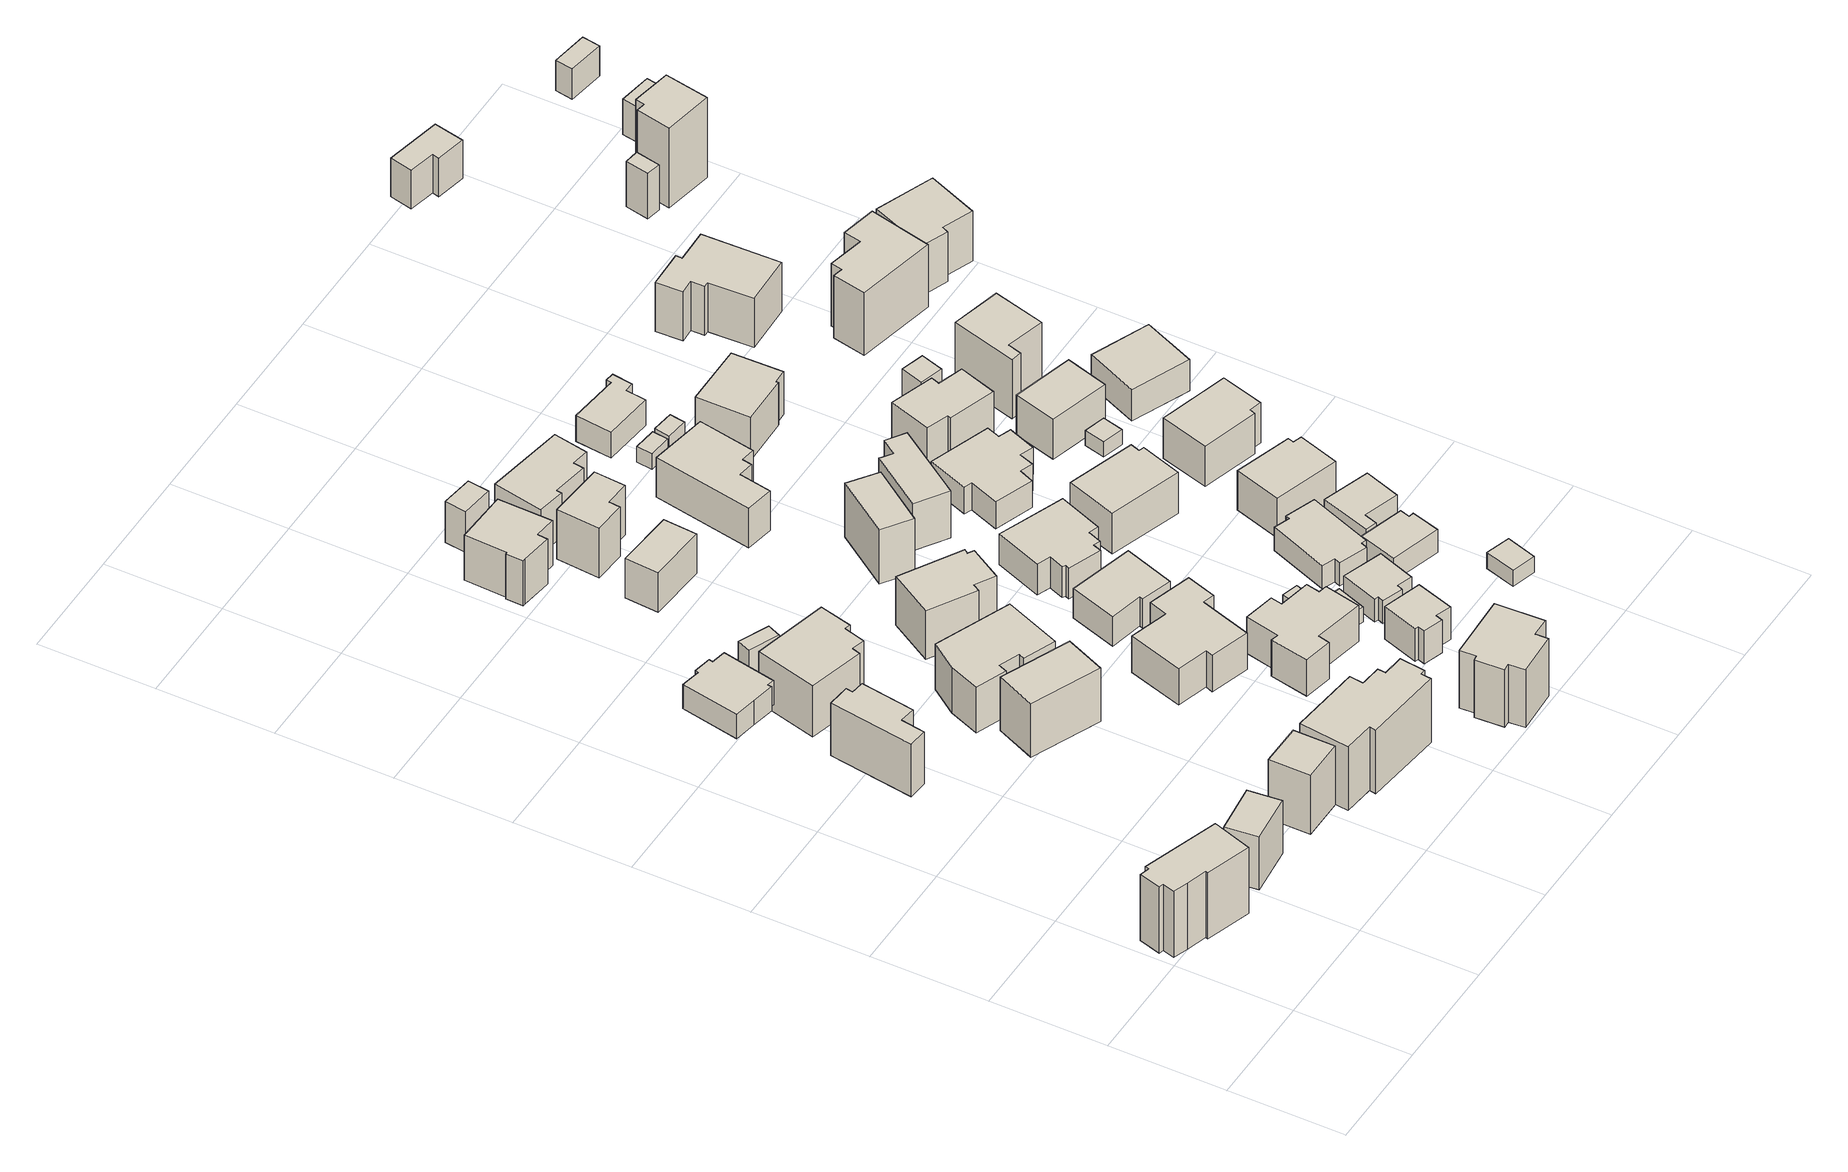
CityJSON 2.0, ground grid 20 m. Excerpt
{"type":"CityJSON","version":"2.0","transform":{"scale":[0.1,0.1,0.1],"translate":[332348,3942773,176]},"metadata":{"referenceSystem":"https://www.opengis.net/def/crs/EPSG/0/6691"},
"CityObjects":{
"building1":{"type":"Building","attributes":{"usage":"411","measuredHeight":15,"storeysAboveGround":3,"BuildingIDAttribute.prefecture":"14","BuildingIDAttribute.city":"14151","BuildingDetailAttribute.totalFloorArea":248.55,"BuildingDetailAttribute.buildingFootprintArea":82.85,"BuildingDetailAttribute.buildingStructureType":"610","BuildingDetailAttribute.buildingStructureOrgType":"2","BuildingDetailAttribute.orgUsage":"10","BuildingDetailAttribute.surveyYear":2015,"BuildingLandSlideRiskAttribute.description":"1","BuildingLandSlideRiskAttribute.areaType":"1"},"geometry":[{"type":"Solid","lod":"1","boundaries":[[[[0,1,2,3,4,5,6,7,8,9,10]],[[9,11,12,10]],[[8,13,11,9]],[[7,14,13,8]],[[6,15,14,7]],[[5,16,15,6]],[[4,17,16,5]],[[3,18,17,4]],[[2,19,18,3]],[[1,20,19,2]],[[0,21,20,1]],[[10,12,21,0]],[[11,13,14,15,16,17,18,19,20,21,12]]]]}]},
"building2":{"type":"Building","attributes":{"usage":"411","measuredHeight":13.1,"storeysAboveGround":2,"BuildingIDAttribute.prefecture":"14","BuildingIDAttribute.city":"14151","BuildingDetailAttribute.totalFloorArea":95.66,"BuildingDetailAttribute.buildingFootprintArea":47.83,"BuildingDetailAttribute.buildingStructureType":"601","BuildingDetailAttribute.buildingStructureOrgType":"1","BuildingDetailAttribute.orgUsage":"10","BuildingDetailAttribute.surveyYear":2015},"geometry":[{"type":"Solid","lod":"1","boundaries":[[[[22,23,24,25]],[[24,26,27,25]],[[23,28,26,24]],[[22,29,28,23]],[[25,27,29,22]],[[26,28,29,27]]]]}]},
"building3":{"type":"Building","attributes":{"usage":"411","measuredHeight":11.9,"storeysAboveGround":2,"BuildingIDAttribute.prefecture":"14","BuildingIDAttribute.city":"14151","BuildingDetailAttribute.totalFloorArea":125.46,"BuildingDetailAttribute.buildingFootprintArea":62.73,"BuildingDetailAttribute.buildingStructureType":"601","BuildingDetailAttribute.buildingStructureOrgType":"1","BuildingDetailAttribute.orgUsage":"10","BuildingDetailAttribute.surveyYear":2015},"geometry":[{"type":"Solid","lod":"1","boundaries":[[[[30,31,32,33,34,35,36,37]],[[36,38,39,37]],[[35,40,38,36]],[[34,41,40,35]],[[33,42,41,34]],[[32,43,42,33]],[[31,44,43,32]],[[30,45,44,31]],[[37,39,45,30]],[[38,40,41,42,43,44,45,39]]]]}]},
"building4":{"type":"Building","attributes":{"usage":"411","measuredHeight":5.4,"storeysAboveGround":1,"BuildingIDAttribute.prefecture":"14","BuildingIDAttribute.city":"14151","BuildingDetailAttribute.totalFloorArea":85.52,"BuildingDetailAttribute.buildingFootprintArea":85.52,"BuildingDetailAttribute.buildingStructureType":"601","BuildingDetailAttribute.buildingStructureOrgType":"1","BuildingDetailAttribute.orgUsage":"10","BuildingDetailAttribute.surveyYear":2015},"geometry":[{"type":"Solid","lod":"1","boundaries":[[[[46,47,48,49,50,51,52,53,54,55,56,57]],[[56,58,59,57]],[[55,60,58,56]],[[54,61,60,55]],[[53,62,61,54]],[[52,63,62,53]],[[51,64,63,52]],[[50,65,64,51]],[[49,66,65,50]],[[48,67,66,49]],[[47,68,67,48]],[[46,69,68,47]],[[57,59,69,46]],[[58,60,61,62,63,64,65,66,67,68,69,59]]]]}]},
"building5":{"type":"Building","attributes":{"usage":"411","measuredHeight":14.5,"storeysAboveGround":2,"BuildingIDAttribute.prefecture":"14","BuildingIDAttribute.city":"14151","BuildingDetailAttribute.totalFloorArea":85.81,"BuildingDetailAttribute.buildingFootprintArea":42.91,"BuildingDetailAttribute.buildingStructureType":"601","BuildingDetailAttribute.buildingStructureOrgType":"1","BuildingDetailAttribute.orgUsage":"10","BuildingDetailAttribute.surveyYear":2015},"geometry":[{"type":"Solid","lod":"1","boundaries":[[[[70,71,72,73]],[[72,74,75,73]],[[71,76,74,72]],[[70,77,76,71]],[[73,75,77,70]],[[74,76,77,75]]]]}]},
"building6":{"type":"Building","attributes":{"usage":"411","measuredHeight":10.7,"storeysAboveGround":2,"BuildingIDAttribute.prefecture":"14","BuildingIDAttribute.city":"14151","BuildingDetailAttribute.totalFloorArea":226.61,"BuildingDetailAttribute.buildingFootprintArea":113.3,"BuildingDetailAttribute.buildingStructureType":"601","BuildingDetailAttribute.buildingStructureOrgType":"1","BuildingDetailAttribute.orgUsage":"10","BuildingDetailAttribute.surveyYear":2015},"geometry":[{"type":"Solid","lod":"1","boundaries":[[[[78,79,80,81,82,83,84,85]],[[84,86,87,85]],[[83,88,86,84]],[[82,89,88,83]],[[81,90,89,82]],[[80,91,90,81]],[[79,92,91,80]],[[78,93,92,79]],[[85,87,93,78]],[[86,88,89,90,91,92,93,87]]]]}]},
"building7":{"type":"Building","attributes":{"measuredHeight":6.3,"BuildingIDAttribute.prefecture":"14","BuildingIDAttribute.city":"14151","BuildingDetailAttribute.surveyYear":2015},"geometry":[{"type":"Solid","lod":"1","boundaries":[[[[94,95,96,97]],[[96,98,99,97]],[[95,100,98,96]],[[94,101,100,95]],[[97,99,101,94]],[[98,100,101,99]]]]}]},
"building8":{"type":"Building","attributes":{"usage":"411","measuredHeight":11.5,"storeysAboveGround":1,"BuildingIDAttribute.prefecture":"14","BuildingIDAttribute.city":"14151","BuildingDetailAttribute.totalFloorArea":110.11,"BuildingDetailAttribute.buildingFootprintArea":110.11,"BuildingDetailAttribute.buildingStructureType":"601","BuildingDetailAttribute.buildingStructureOrgType":"1","BuildingDetailAttribute.orgUsage":"10","BuildingDetailAttribute.surveyYear":2015},"geometry":[{"type":"Solid","lod":"1","boundaries":[[[[102,103,104,105]],[[104,106,107,105]],[[103,108,106,104]],[[102,109,108,103]],[[105,107,109,102]],[[106,108,109,107]]]]}]},
"building9":{"type":"Building","attributes":{"usage":"411","measuredHeight":10.3,"storeysAboveGround":2,"BuildingIDAttribute.prefecture":"14","BuildingIDAttribute.city":"14151","BuildingDetailAttribute.totalFloorArea":156.2,"BuildingDetailAttribute.buildingFootprintArea":78.1,"BuildingDetailAttribute.buildingStructureType":"601","BuildingDetailAttribute.buildingStructureOrgType":"1","BuildingDetailAttribute.orgUsage":"10","BuildingDetailAttribute.surveyYear":2015},"geometry":[{"type":"Solid","lod":"1","boundaries":[[[[110,111,112,113,114,115,116,117,118]],[[117,119,120,118]],[[116,121,119,117]],[[115,122,121,116]],[[114,123,122,115]],[[113,124,123,114]],[[112,125,124,113]],[[111,126,125,112]],[[110,127,126,111]],[[118,120,127,110]],[[119,121,122,123,124,125,126,127,120]]]]}]},
"building10":{"type":"Building","attributes":{"usage":"411","measuredHeight":11.8,"storeysAboveGround":2,"BuildingIDAttribute.prefecture":"14","BuildingIDAttribute.city":"14151","BuildingDetailAttribute.totalFloorArea":220.46,"BuildingDetailAttribute.buildingFootprintArea":110.23,"BuildingDetailAttribute.buildingStructureType":"601","BuildingDetailAttribute.buildingStructureOrgType":"1","BuildingDetailAttribute.orgUsage":"10","BuildingDetailAttribute.surveyYear":2015},"geometry":[{"type":"Solid","lod":"1","boundaries":[[[[128,129,130,131,132,133,134,135,136]],[[135,137,138,136]],[[134,139,137,135]],[[133,140,139,134]],[[132,141,140,133]],[[131,142,141,132]],[[130,143,142,131]],[[129,144,143,130]],[[128,145,144,129]],[[136,138,145,128]],[[137,139,140,141,142,143,144,145,138]]]]}]},
"building11":{"type":"Building","attributes":{"usage":"431","measuredHeight":8.8,"storeysAboveGround":2,"BuildingIDAttribute.prefecture":"14","BuildingIDAttribute.city":"14151","BuildingDetailAttribute.totalFloorArea":35.27,"BuildingDetailAttribute.buildingFootprintArea":17.64,"BuildingDetailAttribute.buildingStructureType":"601","BuildingDetailAttribute.buildingStructureOrgType":"1","BuildingDetailAttribute.orgUsage":"141","BuildingDetailAttribute.surveyYear":2015},"geometry":[{"type":"Solid","lod":"1","boundaries":[[[[146,147,148,149]],[[148,150,151,149]],[[147,152,150,148]],[[146,153,152,147]],[[149,151,153,146]],[[150,152,153,151]]]]}]},
"building12":{"type":"Building","attributes":{"usage":"412","measuredHeight":13.5,"storeysAboveGround":2,"BuildingIDAttribute.prefecture":"14","BuildingIDAttribute.city":"14151","BuildingDetailAttribute.totalFloorArea":303.24,"BuildingDetailAttribute.buildingFootprintArea":151.62,"BuildingDetailAttribute.buildingStructureType":"601","BuildingDetailAttribute.buildingStructureOrgType":"1","BuildingDetailAttribute.orgUsage":"20","BuildingDetailAttribute.surveyYear":2015},"geometry":[{"type":"Solid","lod":"1","boundaries":[[[[154,155,156,157,158,159,160,161,162,163,164,165]],[[164,166,167,165]],[[163,168,166,164]],[[162,169,168,163]],[[161,170,169,162]],[[160,171,170,161]],[[159,172,171,160]],[[158,173,172,159]],[[157,174,173,158]],[[156,175,174,157]],[[155,176,175,156]],[[154,177,176,155]],[[165,167,177,154]],[[166,168,169,170,171,172,173,174,175,176,177,167]]]]}]},
"building13":{"type":"Building","attributes":{"usage":"411","measuredHeight":8.6,"storeysAboveGround":2,"BuildingIDAttribute.prefecture":"14","BuildingIDAttribute.city":"14151","BuildingDetailAttribute.totalFloorArea":97.91,"BuildingDetailAttribute.buildingFootprintArea":48.95,"BuildingDetailAttribute.buildingStructureType":"601","BuildingDetailAttribute.buildingStructureOrgType":"1","BuildingDetailAttribute.orgUsage":"10","BuildingDetailAttribute.surveyYear":2015},"geometry":[{"type":"Solid","lod":"1","boundaries":[[[[178,179,180,181]],[[180,182,183,181]],[[179,184,182,180]],[[178,185,184,179]],[[181,183,185,178]],[[182,184,185,183]]]]}]},
"building14":{"type":"Building","attributes":{"usage":"411","measuredHeight":10.7,"storeysAboveGround":3,"BuildingIDAttribute.prefecture":"14","BuildingIDAttribute.city":"14151","BuildingDetailAttribute.totalFloorArea":160.32,"BuildingDetailAttribute.buildingFootprintArea":53.44,"BuildingDetailAttribute.buildingStructureType":"601","BuildingDetailAttribute.buildingStructureOrgType":"1","BuildingDetailAttribute.orgUsage":"10","BuildingDetailAttribute.surveyYear":2015},"geometry":[{"type":"Solid","lod":"1","boundaries":[[[[186,187,188,189,190,191]],[[190,192,193,191]],[[189,194,192,190]],[[188,195,194,189]],[[187,196,195,188]],[[186,197,196,187]],[[191,193,197,186]],[[192,194,195,196,197,193]]]]}]},
"building15":{"type":"Building","attributes":{"usage":"411","measuredHeight":9.4,"storeysAboveGround":2,"BuildingIDAttribute.prefecture":"14","BuildingIDAttribute.city":"14151","BuildingDetailAttribute.totalFloorArea":279.88,"BuildingDetailAttribute.buildingFootprintArea":139.94,"BuildingDetailAttribute.buildingStructureType":"601","BuildingDetailAttribute.buildingStructureOrgType":"1","BuildingDetailAttribute.orgUsage":"10","BuildingDetailAttribute.surveyYear":2015},"geometry":[{"type":"Solid","lod":"1","boundaries":[[[[198,199,200,201,202,203,204,205,206,207]],[[206,208,209,207]],[[205,210,208,206]],[[204,211,210,205]],[[203,212,211,204]],[[202,213,212,203]],[[201,214,213,202]],[[200,215,214,201]],[[199,216,215,200]],[[198,217,216,199]],[[207,209,217,198]],[[208,210,211,212,213,214,215,216,217,209]]]]}]},
"building16":{"type":"Building","attributes":{"usage":"411","measuredHeight":10.7,"storeysAboveGround":2,"BuildingIDAttribute.prefecture":"14","BuildingIDAttribute.city":"14151","BuildingDetailAttribute.totalFloorArea":173.66,"BuildingDetailAttribute.buildingFootprintArea":86.83,"BuildingDetailAttribute.buildingStructureType":"601","BuildingDetailAttribute.buildingStructureOrgType":"1","BuildingDetailAttribute.orgUsage":"10","BuildingDetailAttribute.surveyYear":2015},"geometry":[{"type":"Solid","lod":"1","boundaries":[[[[218,219,220,221,222,223,224,225]],[[224,226,227,225]],[[223,228,226,224]],[[222,229,228,223]],[[221,230,229,222]],[[220,231,230,221]],[[219,232,231,220]],[[218,233,232,219]],[[225,227,233,218]],[[226,228,229,230,231,232,233,227]]]]}]},
"building17":{"type":"Building","attributes":{"usage":"411","measuredHeight":9.7,"storeysAboveGround":2,"BuildingIDAttribute.prefecture":"14","BuildingIDAttribute.city":"14151","BuildingDetailAttribute.totalFloorArea":131.03,"BuildingDetailAttribute.buildingFootprintArea":65.52,"BuildingDetailAttribute.buildingStructureType":"601","BuildingDetailAttribute.buildingStructureOrgType":"1","BuildingDetailAttribute.orgUsage":"10","BuildingDetailAttribute.surveyYear":2015},"geometry":[{"type":"Solid","lod":"1","boundaries":[[[[234,235,236,237,238,239,240,241]],[[240,242,243,241]],[[239,244,242,240]],[[238,245,244,239]],[[237,246,245,238]],[[236,247,246,237]],[[235,248,247,236]],[[234,249,248,235]],[[241,243,249,234]],[[242,244,245,246,247,248,249,243]]]]}]},
"building18":{"type":"Building","attributes":{"usage":"411","measuredHeight":8.9,"storeysAboveGround":2,"BuildingIDAttribute.prefecture":"14","BuildingIDAttribute.city":"14151","BuildingDetailAttribute.totalFloorArea":221.72,"BuildingDetailAttribute.buildingFootprintArea":110.86,"BuildingDetailAttribute.buildingStructureType":"601","BuildingDetailAttribute.buildingStructureOrgType":"1","BuildingDetailAttribute.orgUsage":"10","BuildingDetailAttribute.surveyYear":2015},"geometry":[{"type":"Solid","lod":"1","boundaries":[[[[250,251,252,253,254,255,256,257,258,259,260,261]],[[260,262,263,261]],[[259,264,262,260]],[[258,265,264,259]],[[257,266,265,258]],[[256,267,266,257]],[[255,268,267,256]],[[254,269,268,255]],[[253,270,269,254]],[[252,271,270,253]],[[251,272,271,252]],[[250,273,272,251]],[[261,263,273,250]],[[262,264,265,266,267,268,269,270,271,272,273,263]]]]}]},
"building19":{"type":"Building","attributes":{"usage":"411","measuredHeight":8,"storeysAboveGround":2,"BuildingIDAttribute.prefecture":"14","BuildingIDAttribute.city":"14151","BuildingDetailAttribute.totalFloorArea":165.21,"BuildingDetailAttribute.buildingFootprintArea":82.6,"BuildingDetailAttribute.buildingStructureType":"601","BuildingDetailAttribute.buildingStructureOrgType":"1","BuildingDetailAttribute.orgUsage":"10","BuildingDetailAttribute.surveyYear":2015},"geometry":[{"type":"Solid","lod":"1","boundaries":[[[[274,275,276,277,278,279]],[[278,280,281,279]],[[277,282,280,278]],[[276,283,282,277]],[[275,284,283,276]],[[274,285,284,275]],[[279,281,285,274]],[[280,282,283,284,285,281]]]]}]},
"building20":{"type":"Building","attributes":{"usage":"411","measuredHeight":13.1,"storeysAboveGround":2,"BuildingIDAttribute.prefecture":"14","BuildingIDAttribute.city":"14151","BuildingDetailAttribute.totalFloorArea":164.3,"BuildingDetailAttribute.buildingFootprintArea":82.15,"BuildingDetailAttribute.buildingStructureType":"601","BuildingDetailAttribute.buildingStructureOrgType":"1","BuildingDetailAttribute.orgUsage":"10","BuildingDetailAttribute.surveyYear":2015},"geometry":[{"type":"Solid","lod":"1","boundaries":[[[[286,287,288,289,290,291,292,293,294,295]],[[294,296,297,295]],[[293,298,296,294]],[[292,299,298,293]],[[291,300,299,292]],[[290,301,300,291]],[[289,302,301,290]],[[288,303,302,289]],[[287,304,303,288]],[[286,305,304,287]],[[295,297,305,286]],[[296,298,299,300,301,302,303,304,305,297]]]]}]},
"building21":{"type":"Building","attributes":{"usage":"411","measuredHeight":11.3,"storeysAboveGround":2,"BuildingIDAttribute.prefecture":"14","BuildingIDAttribute.city":"14151","BuildingDetailAttribute.totalFloorArea":108.55,"BuildingDetailAttribute.buildingFootprintArea":54.27,"BuildingDetailAttribute.buildingStructureType":"601","BuildingDetailAttribute.buildingStructureOrgType":"1","BuildingDetailAttribute.orgUsage":"10","BuildingDetailAttribute.surveyYear":2015},"geometry":[{"type":"Solid","lod":"1","boundaries":[[[[306,307,308,309]],[[308,310,311,309]],[[307,312,310,308]],[[306,313,312,307]],[[309,311,313,306]],[[310,312,313,311]]]]}]},
"building22":{"type":"Building","attributes":{"usage":"411","measuredHeight":11.3,"storeysAboveGround":2,"BuildingIDAttribute.prefecture":"14","BuildingIDAttribute.city":"14151","BuildingDetailAttribute.totalFloorArea":238.95,"BuildingDetailAttribute.buildingFootprintArea":119.47,"BuildingDetailAttribute.buildingStructureType":"601","BuildingDetailAttribute.buildingStructureOrgType":"1","BuildingDetailAttribute.orgUsage":"10","BuildingDetailAttribute.surveyYear":2015},"geometry":[{"type":"Solid","lod":"1","boundaries":[[[[314,315,316,317,318,319,320,321]],[[320,322,323,321]],[[319,324,322,320]],[[318,325,324,319]],[[317,326,325,318]],[[316,327,326,317]],[[315,328,327,316]],[[314,329,328,315]],[[321,323,329,314]],[[322,324,325,326,327,328,329,323]]]]}]},
"building23":{"type":"Building","attributes":{"BuildingIDAttribute.prefecture":"14","BuildingIDAttribute.city":"14151","BuildingDetailAttribute.surveyYear":2015},"geometry":[{"type":"Solid","lod":"1","boundaries":[[[[330,331,332,333]],[[332,334,335,333]],[[331,336,334,332]],[[330,337,336,331]],[[333,335,337,330]],[[334,336,337,335]]]]}]},
"building24":{"type":"Building","attributes":{"usage":"411","measuredHeight":8.5,"storeysAboveGround":1,"BuildingIDAttribute.prefecture":"14","BuildingIDAttribute.city":"14151","BuildingDetailAttribute.totalFloorArea":98.91,"BuildingDetailAttribute.buildingFootprintArea":98.91,"BuildingDetailAttribute.buildingStructureType":"601","BuildingDetailAttribute.buildingStructureOrgType":"1","BuildingDetailAttribute.orgUsage":"10","BuildingDetailAttribute.surveyYear":2015},"geometry":[{"type":"Solid","lod":"1","boundaries":[[[[338,339,340,341,342,343,344,345,346,347,348,349]],[[348,350,351,349]],[[347,352,350,348]],[[346,353,352,347]],[[345,354,353,346]],[[344,355,354,345]],[[343,356,355,344]],[[342,357,356,343]],[[341,358,357,342]],[[340,359,358,341]],[[339,360,359,340]],[[338,361,360,339]],[[349,351,361,338]],[[350,352,353,354,355,356,357,358,359,360,361,351]]]]}]},
"building25":{"type":"Building","attributes":{"BuildingIDAttribute.prefecture":"14","BuildingIDAttribute.city":"14151","BuildingDetailAttribute.surveyYear":2015},"geometry":[{"type":"Solid","lod":"1","boundaries":[[[[362,363,364,365]],[[364,366,367,365]],[[363,368,366,364]],[[362,369,368,363]],[[365,367,369,362]],[[366,368,369,367]]]]}]},
"building26":{"type":"Building","attributes":{"usage":"411","measuredHeight":7,"storeysAboveGround":1,"BuildingIDAttribute.prefecture":"14","BuildingIDAttribute.city":"14151","BuildingDetailAttribute.totalFloorArea":52.75,"BuildingDetailAttribute.buildingFootprintArea":52.75,"BuildingDetailAttribute.buildingStructureType":"601","BuildingDetailAttribute.buildingStructureOrgType":"1","BuildingDetailAttribute.orgUsage":"10","BuildingDetailAttribute.surveyYear":2015},"geometry":[{"type":"Solid","lod":"1","boundaries":[[[[370,371,372,373,374,375,376,377]],[[376,378,379,377]],[[375,380,378,376]],[[374,381,380,375]],[[373,382,381,374]],[[372,383,382,373]],[[371,384,383,372]],[[370,385,384,371]],[[377,379,385,370]],[[378,380,381,382,383,384,385,379]]]]}]},
"building27":{"type":"Building","attributes":{"measuredHeight":3.2,"BuildingIDAttribute.prefecture":"14","BuildingIDAttribute.city":"14151","BuildingDetailAttribute.surveyYear":2015},"geometry":[{"type":"Solid","lod":"1","boundaries":[[[[386,387,388,389]],[[388,390,391,389]],[[387,392,390,388]],[[386,393,392,387]],[[389,391,393,386]],[[390,392,393,391]]]]}]},
"building28":{"type":"Building","attributes":{"usage":"411","measuredHeight":9.7,"storeysAboveGround":2,"BuildingIDAttribute.prefecture":"14","BuildingIDAttribute.city":"14151","BuildingDetailAttribute.totalFloorArea":133.96,"BuildingDetailAttribute.buildingFootprintArea":66.98,"BuildingDetailAttribute.buildingStructureType":"601","BuildingDetailAttribute.buildingStructureOrgType":"1","BuildingDetailAttribute.orgUsage":"10","BuildingDetailAttribute.surveyYear":2015},"geometry":[{"type":"Solid","lod":"1","boundaries":[[[[394,395,396,397,398,399]],[[398,400,401,399]],[[397,402,400,398]],[[396,403,402,397]],[[395,404,403,396]],[[394,405,404,395]],[[399,401,405,394]],[[400,402,403,404,405,401]]]]}]},
"building29":{"type":"Building","attributes":{"usage":"411","measuredHeight":5.8,"storeysAboveGround":2,"BuildingIDAttribute.prefecture":"14","BuildingIDAttribute.city":"14151","BuildingDetailAttribute.totalFloorArea":128.92,"BuildingDetailAttribute.buildingFootprintArea":64.46,"BuildingDetailAttribute.buildingStructureType":"601","BuildingDetailAttribute.buildingStructureOrgType":"1","BuildingDetailAttribute.orgUsage":"10","BuildingDetailAttribute.surveyYear":2015},"geometry":[{"type":"Solid","lod":"1","boundaries":[[[[406,407,408,409,410,411,412,413]],[[412,414,415,413]],[[411,416,414,412]],[[410,417,416,411]],[[409,418,417,410]],[[408,419,418,409]],[[407,420,419,408]],[[406,421,420,407]],[[413,415,421,406]],[[414,416,417,418,419,420,421,415]]]]}]},
"building30":{"type":"Building","attributes":{"BuildingIDAttribute.prefecture":"14","BuildingIDAttribute.city":"14151","BuildingDetailAttribute.surveyYear":2015},"geometry":[{"type":"Solid","lod":"1","boundaries":[[[[422,423,424,425]],[[424,426,427,425]],[[423,428,426,424]],[[422,429,428,423]],[[425,427,429,422]],[[426,428,429,427]]]]}]},
"building31":{"type":"Building","attributes":{"usage":"411","measuredHeight":5,"storeysAboveGround":1,"BuildingIDAttribute.prefecture":"14","BuildingIDAttribute.city":"14151","BuildingDetailAttribute.totalFloorArea":45.38,"BuildingDetailAttribute.buildingFootprintArea":45.38,"BuildingDetailAttribute.buildingStructureType":"601","BuildingDetailAttribute.buildingStructureOrgType":"1","BuildingDetailAttribute.orgUsage":"10","BuildingDetailAttribute.surveyYear":2015},"geometry":[{"type":"Solid","lod":"1","boundaries":[[[[430,431,432,433,434,435,436,437]],[[436,438,439,437]],[[435,440,438,436]],[[434,441,440,435]],[[433,442,441,434]],[[432,443,442,433]],[[431,444,443,432]],[[430,445,444,431]],[[437,439,445,430]],[[438,440,441,442,443,444,445,439]]]]}]},
"building32":{"type":"Building","attributes":{"usage":"411","measuredHeight":9.1,"storeysAboveGround":2,"BuildingIDAttribute.prefecture":"14","BuildingIDAttribute.city":"14151","BuildingDetailAttribute.totalFloorArea":205.92,"BuildingDetailAttribute.buildingFootprintArea":102.96,"BuildingDetailAttribute.buildingStructureType":"601","BuildingDetailAttribute.buildingStructureOrgType":"1","BuildingDetailAttribute.orgUsage":"10","BuildingDetailAttribute.surveyYear":2015},"geometry":[{"type":"Solid","lod":"1","boundaries":[[[[446,447,448,449,450,451]],[[450,452,453,451]],[[449,454,452,450]],[[448,455,454,449]],[[447,456,455,448]],[[446,457,456,447]],[[451,453,457,446]],[[452,454,455,456,457,453]]]]}]},
"building33":{"type":"Building","attributes":{"usage":"411","measuredHeight":5.3,"storeysAboveGround":1,"BuildingIDAttribute.prefecture":"14","BuildingIDAttribute.city":"14151","BuildingDetailAttribute.totalFloorArea":64.83,"BuildingDetailAttribute.buildingFootprintArea":64.83,"BuildingDetailAttribute.buildingStructureType":"601","BuildingDetailAttribute.buildingStructureOrgType":"1","BuildingDetailAttribute.orgUsage":"10","BuildingDetailAttribute.surveyYear":2015},"geometry":[{"type":"Solid","lod":"1","boundaries":[[[[458,459,460,461,462,463,464,465,466,467]],[[466,468,469,467]],[[465,470,468,466]],[[464,471,470,465]],[[463,472,471,464]],[[462,473,472,463]],[[461,474,473,462]],[[460,475,474,461]],[[459,476,475,460]],[[458,477,476,459]],[[467,469,477,458]],[[468,470,471,472,473,474,475,476,477,469]]]]}]},
"building34":{"type":"Building","attributes":{"usage":"411","measuredHeight":6.5,"storeysAboveGround":1,"BuildingIDAttribute.prefecture":"14","BuildingIDAttribute.city":"14151","BuildingDetailAttribute.totalFloorArea":125.95,"BuildingDetailAttribute.buildingFootprintArea":125.95,"BuildingDetailAttribute.buildingStructureType":"601","BuildingDetailAttribute.buildingStructureOrgType":"1","BuildingDetailAttribute.orgUsage":"10","BuildingDetailAttribute.surveyYear":2015},"geometry":[{"type":"Solid","lod":"1","boundaries":[[[[478,479,480,481,482,483,484,485,486,487,488,489]],[[488,490,491,489]],[[487,492,490,488]],[[486,493,492,487]],[[485,494,493,486]],[[484,495,494,485]],[[483,496,495,484]],[[482,497,496,483]],[[481,498,497,482]],[[480,499,498,481]],[[479,500,499,480]],[[478,501,500,479]],[[489,491,501,478]],[[490,492,493,494,495,496,497,498,499,500,501,491]]]]}]},
"building35":{"type":"Building","attributes":{"usage":"411","measuredHeight":9.7,"storeysAboveGround":2,"BuildingIDAttribute.prefecture":"14","BuildingIDAttribute.city":"14151","BuildingDetailAttribute.totalFloorArea":169.75,"BuildingDetailAttribute.buildingFootprintArea":84.87,"BuildingDetailAttribute.buildingStructureType":"601","BuildingDetailAttribute.buildingStructureOrgType":"1","BuildingDetailAttribute.orgUsage":"10","BuildingDetailAttribute.surveyYear":2015},"geometry":[{"type":"Solid","lod":"1","boundaries":[[[[502,503,504,505,506,507]],[[506,508,509,507]],[[505,510,508,506]],[[504,511,510,505]],[[503,512,511,504]],[[502,513,512,503]],[[507,509,513,502]],[[508,510,511,512,513,509]]]]}]},
"building36":{"type":"Building","attributes":{"usage":"411","measuredHeight":5,"storeysAboveGround":1,"BuildingIDAttribute.prefecture":"14","BuildingIDAttribute.city":"14151","BuildingDetailAttribute.totalFloorArea":53.91,"BuildingDetailAttribute.buildingFootprintArea":53.91,"BuildingDetailAttribute.buildingStructureType":"601","BuildingDetailAttribute.buildingStructureOrgType":"1","BuildingDetailAttribute.orgUsage":"10","BuildingDetailAttribute.surveyYear":2015},"geometry":[{"type":"Solid","lod":"1","boundaries":[[[[514,515,516,517,518,519]],[[518,520,521,519]],[[517,522,520,518]],[[516,523,522,517]],[[515,524,523,516]],[[514,525,524,515]],[[519,521,525,514]],[[520,522,523,524,525,521]]]]}]},
"building37":{"type":"Building","attributes":{"measuredHeight":3.9,"BuildingIDAttribute.prefecture":"14","BuildingIDAttribute.city":"14151","BuildingDetailAttribute.surveyYear":2015},"geometry":[{"type":"Solid","lod":"1","boundaries":[[[[526,527,528,529]],[[528,530,531,529]],[[527,532,530,528]],[[526,533,532,527]],[[529,531,533,526]],[[530,532,533,531]]]]}]},
"building38":{"type":"Building","attributes":{"usage":"411","measuredHeight":9.5,"storeysAboveGround":2,"BuildingIDAttribute.prefecture":"14","BuildingIDAttribute.city":"14151","BuildingDetailAttribute.totalFloorArea":155.8,"BuildingDetailAttribute.buildingFootprintArea":77.9,"BuildingDetailAttribute.buildingStructureType":"601","BuildingDetailAttribute.buildingStructureOrgType":"1","BuildingDetailAttribute.orgUsage":"10","BuildingDetailAttribute.surveyYear":2015},"geometry":[{"type":"Solid","lod":"1","boundaries":[[[[534,535,536,537,538,539,540,541]],[[540,542,543,541]],[[539,544,542,540]],[[538,545,544,539]],[[537,546,545,538]],[[536,547,546,537]],[[535,548,547,536]],[[534,549,548,535]],[[541,543,549,534]],[[542,544,545,546,547,548,549,543]]]]}]},
"building39":{"type":"Building","attributes":{"usage":"411","measuredHeight":4.4,"storeysAboveGround":1,"BuildingIDAttribute.prefecture":"14","BuildingIDAttribute.city":"14151","BuildingDetailAttribute.totalFloorArea":51.16,"BuildingDetailAttribute.buildingFootprintArea":51.16,"BuildingDetailAttribute.buildingStructureType":"601","BuildingDetailAttribute.buildingStructureOrgType":"1","BuildingDetailAttribute.orgUsage":"10","BuildingDetailAttribute.surveyYear":2015},"geometry":[{"type":"Solid","lod":"1","boundaries":[[[[550,551,552,553,554,555]],[[554,556,557,555]],[[553,558,556,554]],[[552,559,558,553]],[[551,560,559,552]],[[550,561,560,551]],[[555,557,561,550]],[[556,558,559,560,561,557]]]]}]},
"building40":{"type":"Building","attributes":{"usage":"411","measuredHeight":8.8,"storeysAboveGround":1,"BuildingIDAttribute.prefecture":"14","BuildingIDAttribute.city":"14151","BuildingDetailAttribute.totalFloorArea":88.63,"BuildingDetailAttribute.buildingFootprintArea":88.63,"BuildingDetailAttribute.buildingStructureType":"601","BuildingDetailAttribute.buildingStructureOrgType":"1","BuildingDetailAttribute.orgUsage":"10","BuildingDetailAttribute.surveyYear":2015},"geometry":[{"type":"Solid","lod":"1","boundaries":[[[[562,563,564,565,566,567]],[[566,568,569,567]],[[565,570,568,566]],[[564,571,570,565]],[[563,572,571,564]],[[562,573,572,563]],[[567,569,573,562]],[[568,570,571,572,573,569]]]]}]},
"building41":{"type":"Building","attributes":{"usage":"411","measuredHeight":7.5,"storeysAboveGround":2,"BuildingIDAttribute.prefecture":"14","BuildingIDAttribute.city":"14151","BuildingDetailAttribute.totalFloorArea":28.01,"BuildingDetailAttribute.buildingFootprintArea":14,"BuildingDetailAttribute.buildingStructureType":"601","BuildingDetailAttribute.buildingStructureOrgType":"1","BuildingDetailAttribute.orgUsage":"10","BuildingDetailAttribute.surveyYear":2015},"geometry":[{"type":"Solid","lod":"1","boundaries":[[[[574,575,576,577]],[[576,578,579,577]],[[575,580,578,576]],[[574,581,580,575]],[[577,579,581,574]],[[578,580,581,579]]]]}]},
"building42":{"type":"Building","attributes":{"usage":"411","storeysAboveGround":2,"BuildingIDAttribute.prefecture":"14","BuildingIDAttribute.city":"14151","BuildingDetailAttribute.totalFloorArea":28.35,"BuildingDetailAttribute.buildingFootprintArea":14.18,"BuildingDetailAttribute.buildingStructureType":"601","BuildingDetailAttribute.buildingStructureOrgType":"1","BuildingDetailAttribute.orgUsage":"10","BuildingDetailAttribute.surveyYear":2015},"geometry":[{"type":"Solid","lod":"1","boundaries":[[[[582,583,584,585]],[[584,586,587,585]],[[583,588,586,584]],[[582,589,588,583]],[[585,587,589,582]],[[586,588,589,587]]]]}]},
"building43":{"type":"Building","attributes":{"usage":"411","measuredHeight":8.7,"storeysAboveGround":2,"BuildingIDAttribute.prefecture":"14","BuildingIDAttribute.city":"14151","BuildingDetailAttribute.totalFloorArea":135.26,"BuildingDetailAttribute.buildingFootprintArea":67.63,"BuildingDetailAttribute.buildingStructureType":"601","BuildingDetailAttribute.buildingStructureOrgType":"1","BuildingDetailAttribute.orgUsage":"10","BuildingDetailAttribute.surveyYear":2015},"geometry":[{"type":"Solid","lod":"1","boundaries":[[[[590,591,592,593]],[[592,594,595,593]],[[591,596,594,592]],[[590,597,596,591]],[[593,595,597,590]],[[594,596,597,595]]]]}]},
"building44":{"type":"Building","attributes":{"usage":"411","measuredHeight":9.1,"storeysAboveGround":2,"BuildingIDAttribute.prefecture":"14","BuildingIDAttribute.city":"14151","BuildingDetailAttribute.totalFloorArea":218.19,"BuildingDetailAttribute.buildingFootprintArea":109.09,"BuildingDetailAttribute.buildingStructureType":"601","BuildingDetailAttribute.buildingStructureOrgType":"1","BuildingDetailAttribute.orgUsage":"10","BuildingDetailAttribute.surveyYear":2015},"geometry":[{"type":"Solid","lod":"1","boundaries":[[[[598,599,600,601,602,603]],[[602,604,605,603]],[[601,606,604,602]],[[600,607,606,601]],[[599,608,607,600]],[[598,609,608,599]],[[603,605,609,598]],[[604,606,607,608,609,605]]]]}]},
"building45":{"type":"Building","attributes":{"usage":"411","measuredHeight":11.3,"storeysAboveGround":2,"BuildingIDAttribute.prefecture":"14","BuildingIDAttribute.city":"14151","BuildingDetailAttribute.totalFloorArea":192.42,"BuildingDetailAttribute.buildingFootprintArea":96.21,"BuildingDetailAttribute.buildingStructureType":"601","BuildingDetailAttribute.buildingStructureOrgType":"1","BuildingDetailAttribute.orgUsage":"10","BuildingDetailAttribute.surveyYear":2015,"BuildingLandSlideRiskAttribute.description":"1","BuildingLandSlideRiskAttribute.areaType":"1"},"geometry":[{"type":"Solid","lod":"1","boundaries":[[[[610,611,612,613,614,615,616,617,618,619]],[[618,620,621,619]],[[617,622,620,618]],[[616,623,622,617]],[[615,624,623,616]],[[614,625,624,615]],[[613,626,625,614]],[[612,627,626,613]],[[611,628,627,612]],[[610,629,628,611]],[[619,621,629,610]],[[620,622,623,624,625,626,627,628,629,621]]]]}]},
"building46":{"type":"Building","attributes":{"usage":"411","measuredHeight":8.2,"storeysAboveGround":2,"BuildingIDAttribute.prefecture":"14","BuildingIDAttribute.city":"14151","BuildingDetailAttribute.totalFloorArea":78.62,"BuildingDetailAttribute.buildingFootprintArea":39.31,"BuildingDetailAttribute.buildingStructureType":"601","BuildingDetailAttribute.buildingStructureOrgType":"1","BuildingDetailAttribute.orgUsage":"10","BuildingDetailAttribute.surveyYear":2015},"geometry":[{"type":"Solid","lod":"1","boundaries":[[[[630,631,632,633,634,635]],[[634,636,637,635]],[[633,638,636,634]],[[632,639,638,633]],[[631,640,639,632]],[[630,641,640,631]],[[635,637,641,630]],[[636,638,639,640,641,637]]]]}]},
"building47":{"type":"Building","attributes":{"usage":"411","measuredHeight":13.4,"storeysAboveGround":3,"BuildingIDAttribute.prefecture":"14","BuildingIDAttribute.city":"14151","BuildingDetailAttribute.totalFloorArea":201.15,"BuildingDetailAttribute.buildingFootprintArea":67.05,"BuildingDetailAttribute.buildingStructureType":"601","BuildingDetailAttribute.buildingStructureOrgType":"1","BuildingDetailAttribute.orgUsage":"10","BuildingDetailAttribute.surveyYear":2015},"geometry":[{"type":"Solid","lod":"1","boundaries":[[[[642,643,644,645,646,647]],[[646,648,649,647]],[[645,650,648,646]],[[644,651,650,645]],[[643,652,651,644]],[[642,653,652,643]],[[647,649,653,642]],[[648,650,651,652,653,649]]]]}]},
"building48":{"type":"Building","attributes":{"usage":"411","measuredHeight":7.5,"storeysAboveGround":2,"BuildingIDAttribute.prefecture":"14","BuildingIDAttribute.city":"14151","BuildingDetailAttribute.totalFloorArea":171.56,"BuildingDetailAttribute.buildingFootprintArea":85.78,"BuildingDetailAttribute.buildingStructureType":"601","BuildingDetailAttribute.buildingStructureOrgType":"1","BuildingDetailAttribute.orgUsage":"10","BuildingDetailAttribute.surveyYear":2015},"geometry":[{"type":"Solid","lod":"1","boundaries":[[[[654,655,656,657]],[[656,658,659,657]],[[655,660,658,656]],[[654,661,660,655]],[[657,659,661,654]],[[658,660,661,659]]]]}]},
"building49":{"type":"Building","attributes":{"usage":"411","measuredHeight":14.4,"storeysAboveGround":2,"BuildingIDAttribute.prefecture":"14","BuildingIDAttribute.city":"14151","BuildingDetailAttribute.totalFloorArea":210.08,"BuildingDetailAttribute.buildingFootprintArea":105.04,"BuildingDetailAttribute.buildingStructureType":"601","BuildingDetailAttribute.buildingStructureOrgType":"1","BuildingDetailAttribute.orgUsage":"10","BuildingDetailAttribute.surveyYear":2015,"BuildingLandSlideRiskAttribute.description":"1","BuildingLandSlideRiskAttribute.areaType":"1"},"geometry":[{"type":"Solid","lod":"1","boundaries":[[[[662,663,664,665,666,667,668,669]],[[668,670,671,669]],[[667,672,670,668]],[[666,673,672,667]],[[665,674,673,666]],[[664,675,674,665]],[[663,676,675,664]],[[662,677,676,663]],[[669,671,677,662]],[[670,672,673,674,675,676,677,671]]]]}]},
"building50":{"type":"Building","attributes":{"usage":"411","measuredHeight":9.8,"storeysAboveGround":2,"BuildingIDAttribute.prefecture":"14","BuildingIDAttribute.city":"14151","BuildingDetailAttribute.totalFloorArea":21.38,"BuildingDetailAttribute.buildingFootprintArea":10.69,"BuildingDetailAttribute.buildingStructureType":"601","BuildingDetailAttribute.buildingStructureOrgType":"1","BuildingDetailAttribute.orgUsage":"10","BuildingDetailAttribute.surveyYear":2015,"BuildingLandSlideRiskAttribute.description":"1","BuildingLandSlideRiskAttribute.areaType":"1"},"geometry":[{"type":"Solid","lod":"1","boundaries":[[[[678,679,680,681]],[[680,682,683,681]],[[679,684,682,680]],[[678,685,684,679]],[[681,683,685,678]],[[682,684,685,683]]]]}]},
"building51":{"type":"Building","attributes":{"usage":"411","measuredHeight":16.7,"storeysAboveGround":2,"BuildingIDAttribute.prefecture":"14","BuildingIDAttribute.city":"14151","BuildingDetailAttribute.totalFloorArea":123.11,"BuildingDetailAttribute.buildingFootprintArea":61.56,"BuildingDetailAttribute.buildingStructureType":"601","BuildingDetailAttribute.buildingStructureOrgType":"1","BuildingDetailAttribute.orgUsage":"10","BuildingDetailAttribute.surveyYear":2015,"BuildingLandSlideRiskAttribute.description":"1","BuildingLandSlideRiskAttribute.areaType":"1"},"geometry":[{"type":"Solid","lod":"1","boundaries":[[[[686,687,688,689,690,691]],[[690,692,693,691]],[[689,694,692,690]],[[688,695,694,689]],[[687,696,695,688]],[[686,697,696,687]],[[691,693,697,686]],[[692,694,695,696,697,693]]]]}]},
"building52":{"type":"Building","attributes":{"usage":"413","measuredHeight":11.2,"storeysAboveGround":2,"BuildingIDAttribute.prefecture":"14","BuildingIDAttribute.city":"14151","BuildingDetailAttribute.totalFloorArea":176.85,"BuildingDetailAttribute.buildingFootprintArea":88.43,"BuildingDetailAttribute.buildingStructureType":"601","BuildingDetailAttribute.buildingStructureOrgType":"1","BuildingDetailAttribute.orgUsage":"30","BuildingDetailAttribute.surveyYear":2015,"BuildingLandSlideRiskAttribute.description":"1","BuildingLandSlideRiskAttribute.areaType":"1"},"geometry":[{"type":"Solid","lod":"1","boundaries":[[[[698,699,700,701,702,703]],[[702,704,705,703]],[[701,706,704,702]],[[700,707,706,701]],[[699,708,707,700]],[[698,709,708,699]],[[703,705,709,698]],[[704,706,707,708,709,705]]]]}]},
"building53":{"type":"Building","attributes":{"usage":"411","measuredHeight":8.5,"storeysAboveGround":2,"BuildingIDAttribute.prefecture":"14","BuildingIDAttribute.city":"14151","BuildingDetailAttribute.totalFloorArea":29.07,"BuildingDetailAttribute.buildingFootprintArea":14.53,"BuildingDetailAttribute.buildingStructureType":"601","BuildingDetailAttribute.buildingStructureOrgType":"1","BuildingDetailAttribute.orgUsage":"10","BuildingDetailAttribute.surveyYear":2015},"geometry":[{"type":"Solid","lod":"1","boundaries":[[[[710,711,712,713]],[[712,714,715,713]],[[711,716,714,712]],[[710,717,716,711]],[[713,715,717,710]],[[714,716,717,715]]]]}]},
"building54":{"type":"Building","attributes":{"usage":"411","measuredHeight":6.6,"storeysAboveGround":1,"BuildingIDAttribute.prefecture":"14","BuildingIDAttribute.city":"14151","BuildingDetailAttribute.totalFloorArea":9.01,"BuildingDetailAttribute.buildingFootprintArea":9.01,"BuildingDetailAttribute.buildingStructureType":"601","BuildingDetailAttribute.buildingStructureOrgType":"1","BuildingDetailAttribute.orgUsage":"10","BuildingDetailAttribute.surveyYear":2015},"geometry":[{"type":"Solid","lod":"1","boundaries":[[[[718,719,720,721]],[[720,722,723,721]],[[719,724,722,720]],[[718,725,724,719]],[[721,723,725,718]],[[722,724,725,723]]]]}]}
},
"vertices":[
[172,227,8],[150,159,8],[72,184,8],[73,188,8],[37,199,8],[12,208,8],[18,229,8],[10,231,8],[21,269,8],[37,264,8],[39,271,8],[37,264,139],[39,271,139],[21,269,139],[10,231,139],[18,229,139],[12,208,139],[37,199,139],[73,188,139],[72,184,139],[150,159,139],[172,227,139],
[275,232,16],[281,175,16],[195,166,16],[188,222,16],[195,166,121],[188,222,121],[281,175,121],[275,232,121],
[142,831,59],[140,819,59],[163,816,59],[149,722,59],[121,726,59],[115,685,59],[82,688,59],[103,835,59],[82,688,163],[103,835,163],[115,685,163],[121,726,163],[149,722,163],[163,816,163],[140,819,163],[142,831,163],
[92,1027,121],[117,1022,121],[99,929,121],[87,932,121],[86,925,121],[46,933,121],[8,940,121],[27,1041,121],[47,1037,121],[61,1034,121],[62,1040,121],[93,1034,121],[62,1040,169],[93,1034,169],[61,1034,169],[47,1037,169],[27,1041,169],[8,940,169],[46,933,169],[86,925,169],[87,932,169],[99,929,169],[117,1022,169],[92,1027,169],
[340,232,13],[414,231,13],[414,161,13],[340,161,13],[414,161,130],[340,161,130],[414,231,130],[340,232,130],
[249,884,79],[239,887,79],[229,850,79],[206,856,79],[202,842,79],[106,867,79],[133,973,79],[263,940,79],[133,973,180],[263,940,180],[106,867,180],[202,842,180],[206,856,180],[229,850,180],[239,887,180],[249,884,180],
[186,968,116],[135,991,116],[145,1014,116],[196,991,116],[145,1014,173],[196,991,173],[135,991,173],[186,968,173],
[387,592,62],[358,524,62],[240,575,62],[269,643,62],[240,575,168],[269,643,168],[358,524,168],[387,592,168],
[144,1325,186],[107,1330,186],[105,1312,186],[50,1320,186],[46,1320,186],[47,1350,186],[50,1350,186],[53,1423,186],[146,1419,186],[53,1423,275],[146,1419,275],[50,1350,275],[47,1350,275],[46,1320,275],[50,1320,275],[105,1312,275],[107,1330,275],[144,1325,275],
[431,717,62],[392,619,62],[337,641,62],[341,651,62],[306,665,62],[300,650,62],[247,671,62],[268,724,62],[301,770,62],[268,724,152],[301,770,152],[247,671,152],[300,650,152],[306,665,152],[341,651,152],[337,641,152],[392,619,152],[431,717,152],
[97,1480,201],[153,1472,201],[148,1435,201],[92,1442,201],[148,1435,282],[92,1442,282],[153,1472,282],[97,1480,282],
[469,123,8],[471,135,8],[417,141,8],[427,228,8],[553,214,8],[550,190,8],[587,186,8],[586,172,8],[623,168,8],[618,124,8],[609,125,8],[607,107,8],[609,125,134],[607,107,134],[618,124,134],[623,168,134],[586,172,134],[587,186,134],[550,190,134],[553,214,134],[427,228,134],[417,141,134],[471,135,134],[469,123,134],
[270,1209,151],[266,1151,151],[164,1159,151],[168,1217,151],[164,1159,229],[168,1217,229],[266,1151,229],[270,1209,229],
[271,1326,173],[267,1272,173],[224,1275,173],[222,1255,173],[166,1259,173],[172,1334,173],[166,1259,271],[172,1334,271],[222,1255,271],[224,1275,271],[267,1272,271],[271,1326,271],
[516,503,87],[527,535,87],[602,512,87],[586,461,87],[566,467,87],[538,378,87],[470,399,87],[475,412,87],[421,428,87],[450,523,87],[421,428,159],[450,523,159],[475,412,159],[470,399,159],[538,378,159],[566,467,159],[586,461,159],[602,512,159],[527,535,159],[516,503,159],
[450,750,81],[417,770,81],[410,758,81],[333,804,81],[377,879,81],[478,819,81],[473,812,81],[483,806,81],[473,812,177],[483,806,177],[478,819,177],[377,879,177],[333,804,177],[410,758,177],[417,770,177],[450,750,177],
[302,1356,184],[272,1361,184],[269,1343,184],[207,1354,184],[206,1345,184],[159,1354,184],[175,1440,184],[313,1416,184],[175,1440,272],[313,1416,272],[159,1354,272],[206,1345,272],[207,1354,272],[269,1343,272],[272,1361,272],[302,1356,272],
[595,272,70],[546,282,70],[559,349,70],[572,346,70],[585,405,70],[639,394,70],[635,374,70],[690,363,70],[685,339,70],[700,336,70],[687,274,70],[600,292,70],[687,274,142],[600,292,142],[700,336,142],[685,339,142],[690,363,142],[635,374,142],[639,394,142],[585,405,142],[572,346,142],[559,349,142],[546,282,142],[595,272,142],
[588,535,94],[535,552,94],[537,558,94],[479,571,94],[505,652,94],[617,622,94],[505,652,152],[617,622,152],[479,571,152],[537,558,152],[535,552,152],[588,535,152],
[811,115,4],[815,31,4],[782,30,4],[783,8,4],[706,4,4],[704,32,4],[692,31,4],[689,81,4],[698,82,4],[696,110,4],[698,82,118],[696,110,118],[689,81,118],[692,31,118],[704,32,118],[706,4,118],[783,8,118],[782,30,118],[815,31,118],[811,115,118],
[540,995,97],[475,902,97],[428,935,97],[493,1029,97],[428,935,204],[493,1029,204],[475,902,204],[540,995,204],
[495,1273,139],[477,1174,139],[452,1178,139],[449,1161,139],[422,1165,139],[412,1109,139],[363,1118,139],[394,1291,139],[363,1118,217],[394,1291,217],[412,1109,217],[422,1165,217],[449,1161,217],[452,1178,217],[477,1174,217],[495,1273,217],
[705,388,87],[700,371,87],[672,379,87],[677,396,87],[672,379,117],[677,396,117],[700,371,117],[705,388,117],
[660,756,101],[631,680,101],[614,686,101],[605,662,101],[593,667,101],[588,652,101],[531,674,101],[534,681,101],[529,684,101],[539,710,101],[516,719,101],[547,800,101],[516,719,162],[547,800,162],[539,710,162],[529,684,162],[534,681,162],[531,674,162],[588,652,162],[593,667,162],[605,662,162],[614,686,162],[631,680,162],[660,756,162],
[715,342,79],[737,334,79],[719,284,79],[697,292,79],[719,284,109],[697,292,109],[737,334,109],[715,342,109],
[794,232,52],[774,168,52],[747,177,52],[743,165,52],[709,176,52],[713,188,52],[707,190,52],[728,253,52],[707,190,117],[728,253,117],[713,188,117],[709,176,117],[743,165,117],[747,177,117],[774,168,117],[794,232,117],
[445,1325,182],[442,1298,182],[402,1302,182],[405,1330,182],[402,1302,213],[405,1330,213],[442,1298,213],[445,1325,213],
[498,918,115],[561,1010,115],[581,996,115],[599,1022,115],[630,1001,115],[550,883,115],[630,1001,208],[550,883,208],[599,1022,208],[581,996,208],[561,1010,208],[498,918,208],
[389,1423,195],[477,1413,195],[478,1422,195],[494,1420,195],[489,1384,195],[473,1385,195],[469,1350,195],[382,1360,195],[469,1350,246],[382,1360,246],[473,1385,246],[489,1384,246],[494,1420,246],[478,1422,246],[477,1413,246],[389,1423,246],
[450,1325,185],[488,1320,185],[484,1293,185],[446,1298,185],[484,1293,215],[446,1298,215],[488,1320,215],[450,1325,215],
[822,312,76],[799,247,76],[773,256,76],[769,246,76],[733,259,76],[737,269,76],[730,271,76],[753,336,76],[730,271,121],[753,336,121],[737,269,121],[733,259,121],[769,246,121],[773,256,121],[799,247,121],[822,312,121],
[794,716,99],[789,700,99],[798,697,99],[775,626,99],[650,667,99],[678,754,99],[650,667,180],[678,754,180],[775,626,180],[798,697,180],[789,700,180],[794,716,180],
[791,474,80],[818,464,80],[821,471,80],[873,452,80],[832,342,80],[823,345,80],[819,334,80],[770,352,80],[774,363,80],[752,371,80],[774,363,126],[752,371,126],[770,352,126],[819,334,126],[823,345,126],[832,342,126],[873,452,126],[821,471,126],[818,464,126],[791,474,126],
[727,901,115],[748,893,115],[730,845,115],[707,854,115],[698,828,115],[676,836,115],[666,811,115],[599,835,115],[618,886,115],[605,891,115],[631,961,115],[735,924,115],[631,961,168],[735,924,168],[605,891,168],[618,886,168],[599,835,168],[666,811,168],[676,836,168],[698,828,168],[707,854,168],[730,845,168],[748,893,168],[727,901,168],
[516,1200,155],[515,1293,155],[625,1294,155],[627,1207,155],[603,1206,155],[603,1202,155],[603,1206,240],[603,1202,240],[627,1207,240],[625,1294,240],[515,1293,240],[516,1200,240],
[827,293,71],[846,358,71],[923,335,71],[918,318,71],[927,316,71],[913,267,71],[927,316,116],[913,267,116],[918,318,116],[923,335,116],[846,358,116],[827,293,116],
[930,194,58],[972,181,58],[956,129,58],[914,141,58],[956,129,90],[914,141,90],[972,181,90],[930,194,90],
[684,963,128],[646,976,128],[670,1049,128],[745,1024,128],[740,1009,128],[784,995,128],[763,930,128],[682,957,128],[763,930,215],[682,957,215],[784,995,215],[740,1009,215],[745,1024,215],[670,1049,215],[646,976,215],[684,963,215],
[966,415,80],[945,353,80],[884,373,80],[877,350,80],[857,356,80],[885,442,80],[857,356,121],[885,442,121],[877,350,121],[884,373,121],[945,353,121],[966,415,121],
[838,562,84],[936,531,84],[933,521,84],[948,516,84],[926,446,84],[813,481,84],[926,446,162],[813,481,162],[948,516,162],[933,521,162],[936,531,162],[838,562,162],
[782,1060,142],[770,1021,142],[730,1033,142],[742,1072,142],[730,1033,214],[742,1072,214],[770,1021,214],[782,1060,214],
[865,802,109],[856,766,109],[819,776,109],[828,812,109],[819,776,139],[828,812,139],[856,766,139],[865,802,139],
[789,906,119],[894,877,119],[873,804,119],[769,833,119],[873,804,198],[769,833,198],[894,877,198],[789,906,198],
[987,668,101],[966,594,101],[945,600,101],[941,590,101],[843,619,101],[867,703,101],[843,619,181],[867,703,181],[941,590,181],[945,600,181],[966,594,181],[987,668,181],
[722,1441,194],[722,1430,194],[781,1432,194],[785,1298,194],[696,1295,194],[693,1371,194],[684,1371,194],[683,1394,194],[658,1393,194],[656,1439,194],[658,1393,291],[656,1439,291],[683,1394,291],[684,1371,291],[693,1371,291],[696,1295,291],[785,1298,291],[781,1432,291],[722,1430,291],[722,1441,291],
[653,1761,357],[601,1772,357],[604,1784,357],[558,1794,357],[567,1834,357],[664,1813,357],[567,1834,433],[664,1813,433],[558,1794,433],[604,1784,433],[601,1772,433],[653,1761,433],
[924,1015,128],[901,926,128],[834,944,128],[827,920,128],[808,924,128],[839,1037,128],[808,924,245],[839,1037,245],[827,920,245],[834,944,245],[901,926,245],[924,1015,245],
[941,865,114],[1040,824,114],[1002,734,114],[903,776,114],[1002,734,176],[903,776,176],[1040,824,176],[941,865,176],
[807,1223,157],[824,1219,157],[828,1239,157],[890,1225,157],[896,1255,157],[957,1242,157],[933,1135,157],[795,1165,157],[933,1135,281],[795,1165,281],[957,1242,281],[896,1255,281],[890,1225,281],[828,1239,281],[824,1219,281],[807,1223,281],
[815,1521,272],[790,1526,272],[798,1567,272],[823,1563,272],[798,1567,362],[823,1563,362],[790,1526,362],[815,1521,362],
[826,1510,272],[838,1571,272],[854,1568,272],[857,1584,272],[926,1571,272],[912,1494,272],[926,1571,430],[912,1494,430],[857,1584,430],[854,1568,430],[838,1571,430],[826,1510,430],
[1044,1122,166],[992,1143,166],[987,1132,166],[941,1150,166],[979,1248,166],[1079,1209,166],[979,1248,265],[1079,1209,265],[941,1150,265],[987,1132,265],[992,1143,265],[1044,1122,265],
[888,1623,319],[945,1614,319],[938,1574,319],[881,1583,319],[938,1574,389],[881,1583,389],[945,1614,389],[888,1623,389],
[885,1706,354],[890,1737,354],[954,1727,354],[949,1696,354],[954,1727,414],[949,1696,414],[890,1737,414],[885,1706,414]
]}
